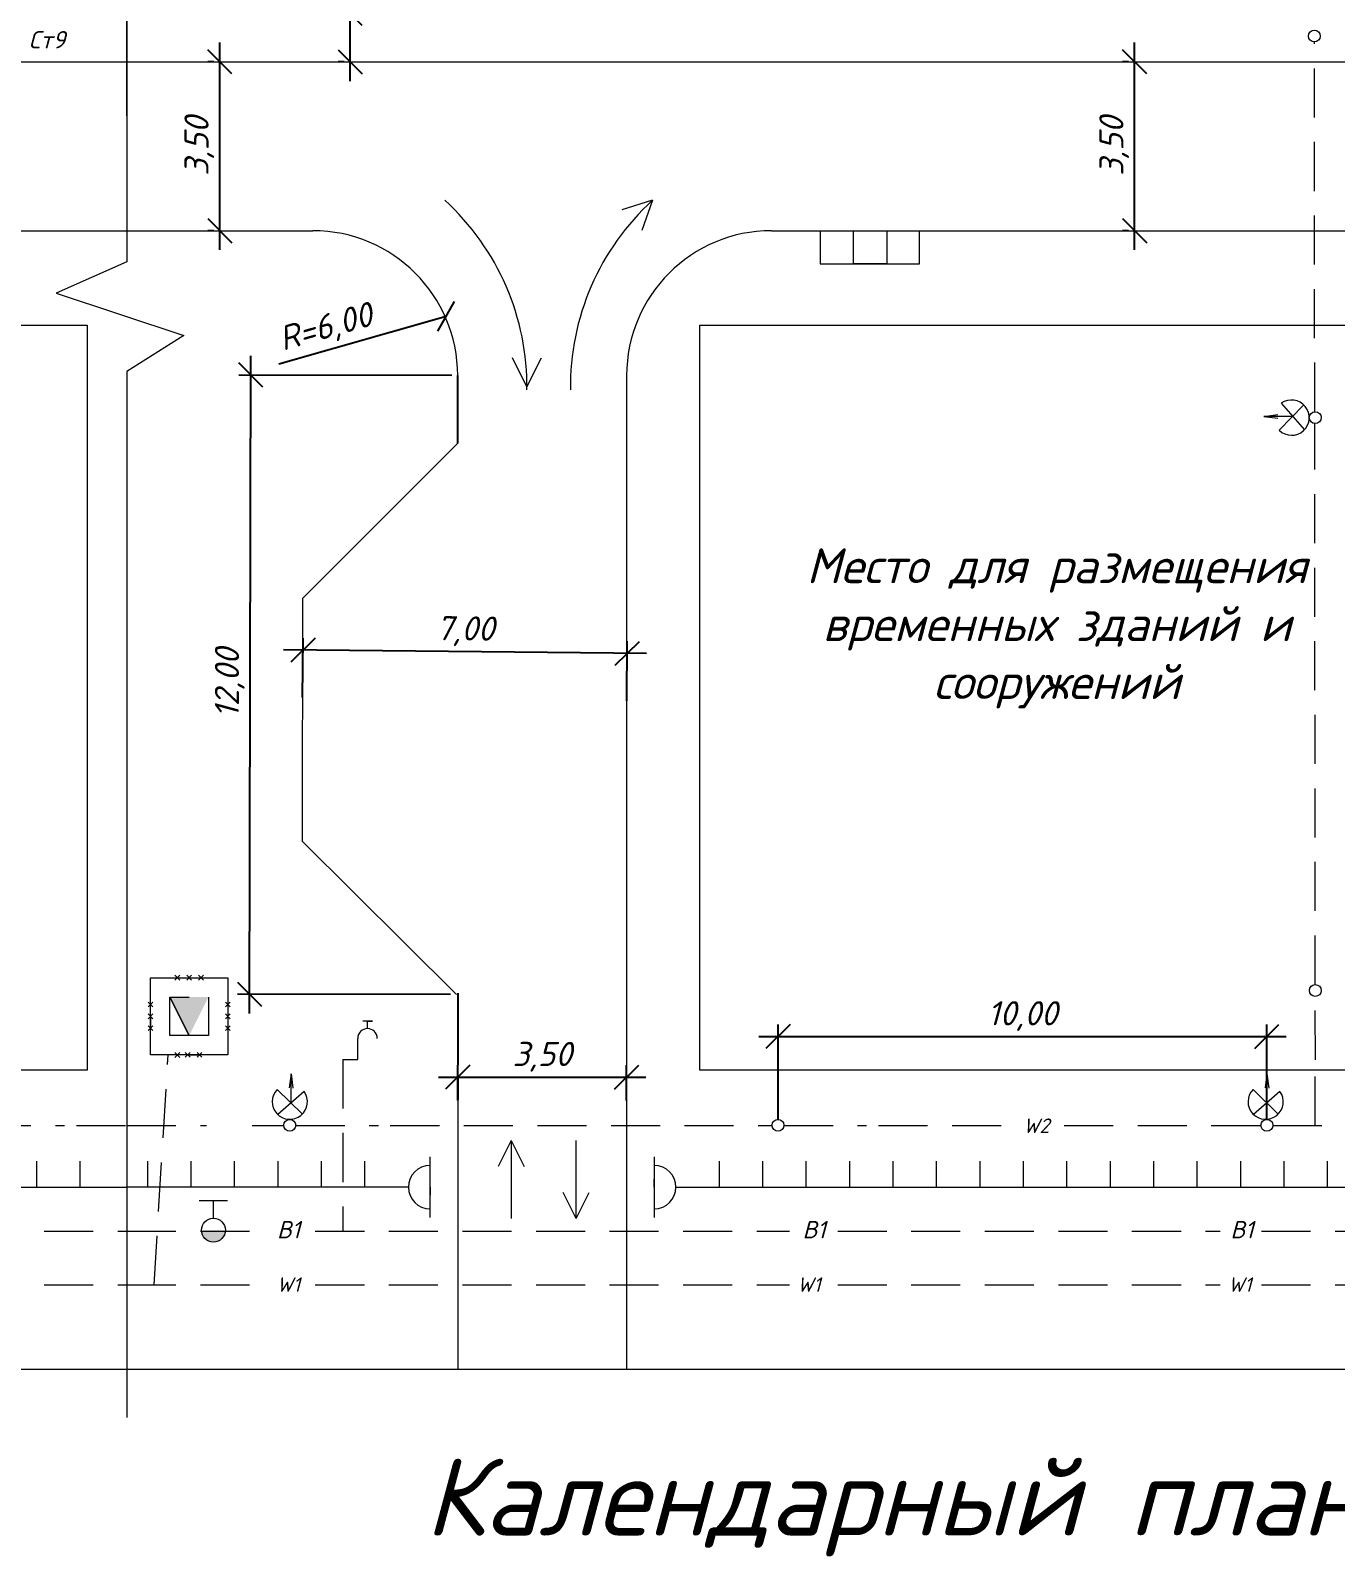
# Model space of a CAD drawing. Header units: millimetres. Extents: x 27137 to 30937, y -4667 to -569.
# Drawn here: x 29931.7 to 30066.8, y -4133.5 to -3975.4 of the extents above; entities that cross this region are included whole.
import ezdxf

# ---------------------------------------------------------------- set-up
doc = ezdxf.new("R2010")
doc.units = ezdxf.units.MM
doc.header["$LTSCALE"] = 0.4
doc.linetypes.add('ACAD_ISO02W100', pattern=[15, 12, -3])
doc.linetypes.add('штриховаяX2', pattern=[38.1, 25.4, -12.7])
doc.styles.add('Isocpeur', font='isocpeui.ttf', dxfattribs={"height": 2.5})
doc.styles.get("Standard").update_dxf_attribs({"font": 'isocpeui.ttf', "height": 2.5})
doc.dimstyles.new('06', dxfattribs={"dimtxt": 2.5, "dimasz": 2.5, "dimexe": 1.25, "dimexo": 0.625, "dimtad": 1, "dimdec": 0, "dimlfac": 200, "dimtxsty": 'Standard', "dimblk": 'OBLIQUE', "dimcen": 2.5, "dimdle": 2, "dimadec": 0, "dimazin": 0, "dimtfac": 1, "dimtdec": 0, "dimtmove": 0, "dimatfit": 3, "dimldrblk": 'OBLIQUE', "dimfxl": 1, "dimarcsym": 0})

# ---------------------------------------------------------------- blocks, each defined once
blk = doc.blocks.new('_Oblique')
at = {"color": 0, "linetype": 'ByBlock', "lineweight": -2}
blk.add_line((-0.5, -0.5), (0.5, 0.5), dxfattribs=at)
blk = doc.blocks.new('*D309')
at = {"color": 0, "lineweight": -2, "transparency": 16777216}
for p, q in [((30046.03, -3998.18), (30046.03, -3976.68)), ((30045.41, -3978.68), (30044.78, -3978.68)), ((30045.41, -3996.18), (30044.78, -3996.18))]:
    blk.add_line(p, q, dxfattribs=at)
at = {"layer": 'Defpoints', "color": 0, "transparency": 16777216}
for p in [(30046.03, -3978.68), (30046.03, -3978.68), (30046.03, -3996.18)]:
    blk.add_point(p, dxfattribs=at)
at = {"color": 0, "lineweight": -2, "transparency": 16777216, "xscale": 2.5, "yscale": 2.5, "zscale": 2.5}
for p, rotation in [((30046.03, -3978.68), 90), ((30046.03, -3996.18), 270)]:
    blk.add_blockref('_Oblique', p, dxfattribs=dict(at, rotation=rotation))
at = {"color": 0, "lineweight": 15, "transparency": 16777216, "insert": (30043.91, -3987.43), "char_height": 2.5, "attachment_point": 5, "rotation": 90, "style": 'Isocpeur'}
blk.add_mtext('3,50', dxfattribs=at)
blk = doc.blocks.new('*D287')
at = {"color": 0, "lineweight": -2, "transparency": 16777216}
blk.add_line((29957.4, -4009.96), (29974.71, -4005.05), dxfattribs=at)
at = {"layer": 'Defpoints', "color": 0, "transparency": 16777216}
for p in [(29974.71, -4005.05), (29960.28, -4009.14)]:
    blk.add_point(p, dxfattribs=at)
at = {"color": 0, "lineweight": -2, "transparency": 16777216, "xscale": 2.5, "yscale": 2.5, "zscale": 2.5, "rotation": 15.84478023572638}
blk.add_blockref('_Oblique', (29974.71, -4005.05), dxfattribs=at)
at = {"color": 0, "lineweight": 15, "transparency": 16777216, "insert": (29962.28, -4006.37), "char_height": 2.5, "attachment_point": 5, "rotation": 15.8448, "style": 'Isocpeur'}
blk.add_mtext('R=6,00', dxfattribs=at)
blk = doc.blocks.new('*D288')
at = {"color": 0, "lineweight": -2, "transparency": 16777216}
for p, q in [((30009.09, -4088.23), (30009.09, -4078.41)), ((30059.73, -4088.23), (30059.73, -4078.41)), ((30007.09, -4079.66), (30061.73, -4079.66))]:
    blk.add_line(p, q, dxfattribs=at)
at = {"layer": 'Defpoints', "color": 0, "transparency": 16777216}
for p in [(30059.73, -4079.66), (30009.09, -4088.86), (30059.73, -4088.86)]:
    blk.add_point(p, dxfattribs=at)
at = {"color": 0, "lineweight": -2, "transparency": 16777216, "xscale": 2.5, "yscale": 2.5, "zscale": 2.5, "rotation": 180}
blk.add_blockref('_Oblique', (30009.09, -4079.66), dxfattribs=at)
at = {"color": 0, "lineweight": -2, "transparency": 16777216, "xscale": 2.5, "yscale": 2.5, "zscale": 2.5}
blk.add_blockref('_Oblique', (30059.73, -4079.66), dxfattribs=at)
at = {"color": 0, "lineweight": 15, "transparency": 16777216, "insert": (30034.41, -4077.54), "char_height": 2.5, "attachment_point": 5, "style": 'Isocpeur'}
blk.add_mtext('10,00', dxfattribs=at)
blk = doc.blocks.new('*D289')
at = {"color": 0, "lineweight": -2, "transparency": 16777216}
for p, q in [((29975.91, -4086.28), (29975.91, -4082.63)), ((29993.41, -4086.28), (29993.41, -4082.63)), ((29973.91, -4083.88), (29995.41, -4083.88))]:
    blk.add_line(p, q, dxfattribs=at)
at = {"layer": 'Defpoints', "color": 0, "transparency": 16777216}
for p in [(29993.41, -4083.88), (29975.91, -4086.9), (29993.41, -4086.9)]:
    blk.add_point(p, dxfattribs=at)
at = {"color": 0, "lineweight": -2, "transparency": 16777216, "xscale": 2.5, "yscale": 2.5, "zscale": 2.5, "rotation": 180}
blk.add_blockref('_Oblique', (29975.91, -4083.88), dxfattribs=at)
at = {"color": 0, "lineweight": -2, "transparency": 16777216, "xscale": 2.5, "yscale": 2.5, "zscale": 2.5}
blk.add_blockref('_Oblique', (29993.41, -4083.88), dxfattribs=at)
at = {"color": 0, "lineweight": 15, "transparency": 16777216, "insert": (29984.66, -4081.76), "char_height": 2.5, "attachment_point": 5, "style": 'Isocpeur'}
blk.add_mtext('3,50', dxfattribs=at)
blk = doc.blocks.new('*D310')
at = {"color": 0, "lineweight": -2, "transparency": 16777216}
for p, q in [((30046.03, -3998.18), (30046.03, -3976.68)), ((30045.41, -3978.68), (30044.78, -3978.68)), ((30045.41, -3996.18), (30044.78, -3996.18))]:
    blk.add_line(p, q, dxfattribs=at)
at = {"layer": 'Defpoints', "color": 0, "transparency": 16777216}
for p in [(30046.03, -3978.68), (30046.03, -3978.68), (30046.03, -3996.18)]:
    blk.add_point(p, dxfattribs=at)
at = {"color": 0, "lineweight": -2, "transparency": 16777216, "xscale": 2.5, "yscale": 2.5, "zscale": 2.5}
for p, rotation in [((30046.03, -3978.68), 90), ((30046.03, -3996.18), 270)]:
    blk.add_blockref('_Oblique', p, dxfattribs=dict(at, rotation=rotation))
at = {"color": 0, "lineweight": 15, "transparency": 16777216, "insert": (30043.91, -3987.43), "char_height": 2.5, "attachment_point": 5, "rotation": 90, "style": 'Isocpeur'}
blk.add_mtext('3,50', dxfattribs=at)
blk = doc.blocks.new('*D290')
at = {"color": 0, "lineweight": -2, "transparency": 16777216}
blk.add_line((29957.4, -4009.96), (29974.71, -4005.05), dxfattribs=at)
at = {"layer": 'Defpoints', "color": 0, "transparency": 16777216}
for p in [(29974.71, -4005.05), (29960.28, -4009.14)]:
    blk.add_point(p, dxfattribs=at)
at = {"color": 0, "lineweight": -2, "transparency": 16777216, "xscale": 2.5, "yscale": 2.5, "zscale": 2.5, "rotation": 15.84478023576134}
blk.add_blockref('_Oblique', (29974.71, -4005.05), dxfattribs=at)
at = {"color": 0, "lineweight": 15, "transparency": 16777216, "insert": (29962.28, -4006.37), "char_height": 2.5, "attachment_point": 5, "rotation": 15.8448, "style": 'Isocpeur'}
blk.add_mtext('R=6,00', dxfattribs=at)
blk = doc.blocks.new('*D291')
at = {"color": 0, "lineweight": -2, "transparency": 16777216}
for p, q in [((30009.09, -4088.23), (30009.09, -4078.41)), ((30059.73, -4088.23), (30059.73, -4078.41)), ((30007.09, -4079.66), (30061.73, -4079.66))]:
    blk.add_line(p, q, dxfattribs=at)
at = {"layer": 'Defpoints', "color": 0, "transparency": 16777216}
for p in [(30059.73, -4079.66), (30009.09, -4088.86), (30059.73, -4088.86)]:
    blk.add_point(p, dxfattribs=at)
at = {"color": 0, "lineweight": -2, "transparency": 16777216, "xscale": 2.5, "yscale": 2.5, "zscale": 2.5, "rotation": 180}
blk.add_blockref('_Oblique', (30009.09, -4079.66), dxfattribs=at)
at = {"color": 0, "lineweight": -2, "transparency": 16777216, "xscale": 2.5, "yscale": 2.5, "zscale": 2.5}
blk.add_blockref('_Oblique', (30059.73, -4079.66), dxfattribs=at)
at = {"color": 0, "lineweight": 15, "transparency": 16777216, "insert": (30034.41, -4077.54), "char_height": 2.5, "attachment_point": 5, "style": 'Isocpeur'}
blk.add_mtext('10,00', dxfattribs=at)
blk = doc.blocks.new('*D292')
at = {"color": 0, "lineweight": -2, "transparency": 16777216}
for p, q in [((29975.91, -4086.28), (29975.91, -4082.63)), ((29993.41, -4086.28), (29993.41, -4082.63)), ((29973.91, -4083.88), (29995.41, -4083.88))]:
    blk.add_line(p, q, dxfattribs=at)
at = {"layer": 'Defpoints', "color": 0, "transparency": 16777216}
for p in [(29993.41, -4083.88), (29975.91, -4086.9), (29993.41, -4086.9)]:
    blk.add_point(p, dxfattribs=at)
at = {"color": 0, "lineweight": -2, "transparency": 16777216, "xscale": 2.5, "yscale": 2.5, "zscale": 2.5, "rotation": 180}
blk.add_blockref('_Oblique', (29975.91, -4083.88), dxfattribs=at)
at = {"color": 0, "lineweight": -2, "transparency": 16777216, "xscale": 2.5, "yscale": 2.5, "zscale": 2.5}
blk.add_blockref('_Oblique', (29993.41, -4083.88), dxfattribs=at)
at = {"color": 0, "lineweight": 15, "transparency": 16777216, "insert": (29984.66, -4081.76), "char_height": 2.5, "attachment_point": 5, "style": 'Isocpeur'}
blk.add_mtext('3,50', dxfattribs=at)
blk = doc.blocks.new('*D304')
at = {"color": 0, "lineweight": -2, "transparency": 16777216}
for p, q in [((29951.28, -3998.18), (29951.28, -3976.68)), ((29950.65, -3978.68), (29950.03, -3978.68)), ((29950.65, -3996.18), (29950.03, -3996.18))]:
    blk.add_line(p, q, dxfattribs=at)
at = {"layer": 'Defpoints', "color": 0, "transparency": 16777216}
for p in [(29951.28, -3978.68), (29951.28, -3978.68), (29951.28, -3996.18)]:
    blk.add_point(p, dxfattribs=at)
at = {"color": 0, "lineweight": -2, "transparency": 16777216, "xscale": 2.5, "yscale": 2.5, "zscale": 2.5}
for p, rotation in [((29951.28, -3978.68), 90), ((29951.28, -3996.18), 270)]:
    blk.add_blockref('_Oblique', p, dxfattribs=dict(at, rotation=rotation))
at = {"color": 0, "lineweight": 15, "transparency": 16777216, "insert": (29949.15, -3987.43), "char_height": 2.5, "attachment_point": 5, "rotation": 90, "style": 'Isocpeur'}
blk.add_mtext('3,50', dxfattribs=at)
blk = doc.blocks.new('*D317')
at = {"color": 0, "lineweight": -2, "transparency": 16777216}
for p, q in [((29954.35, -4077.27), (29954.5, -4009.14)), ((29975.29, -4011.18), (29953.24, -4011.14)), ((29975.15, -4075.32), (29953.11, -4075.27))]:
    blk.add_line(p, q, dxfattribs=at)
at = {"layer": 'Defpoints', "color": 0, "transparency": 16777216}
for p in [(29954.49, -4011.14), (29975.91, -4011.18), (29975.78, -4075.32)]:
    blk.add_point(p, dxfattribs=at)
at = {"color": 0, "lineweight": -2, "transparency": 16777216, "xscale": 2.5, "yscale": 2.5, "zscale": 2.5}
for p, rotation in [((29954.49, -4011.14), 89.87957333037963), ((29954.36, -4075.27), 269.8795733303797)]:
    blk.add_blockref('_Oblique', p, dxfattribs=dict(at, rotation=rotation))
at = {"color": 0, "lineweight": 15, "transparency": 16777216, "insert": (29952.3, -4043.06), "char_height": 2.5, "attachment_point": 5, "rotation": 89.8796, "style": 'Isocpeur'}
blk.add_mtext('12,00', dxfattribs=at)
blk = doc.blocks.new('*D318')
at = {"color": 0, "lineweight": -2, "transparency": 16777216}
for p, q in [((29959.83, -4044.55), (29959.89, -4038.38)), ((29993.42, -4044.89), (29993.48, -4038.71)), ((29995.47, -4039.98), (29957.88, -4039.6))]:
    blk.add_line(p, q, dxfattribs=at)
at = {"layer": 'Defpoints', "color": 0, "transparency": 16777216}
for p in [(29959.88, -4039.63), (29959.82, -4045.18), (29993.41, -4045.51)]:
    blk.add_point(p, dxfattribs=at)
at = {"color": 0, "lineweight": -2, "transparency": 16777216, "xscale": 2.5, "yscale": 2.5, "zscale": 2.5}
for p, rotation in [((29959.88, -4039.63), 179.4231723153908), ((29993.47, -4039.96), 359.4231723153907)]:
    blk.add_blockref('_Oblique', p, dxfattribs=dict(at, rotation=rotation))
at = {"color": 0, "lineweight": 15, "transparency": 16777216, "insert": (29976.69, -4037.67), "char_height": 2.5, "attachment_point": 5, "rotation": 359.4232, "style": 'Isocpeur'}
blk.add_mtext('7,00', dxfattribs=at)
blk = doc.blocks.new('*D345')
at = {"color": 0, "lineweight": -2, "transparency": 16777216}
for p, q in [((29964.77, -3973.68), (29964.77, -3964.7)), ((29964.14, -3973.68), (29963.52, -3973.68)), ((29964.77, -3980.68), (29964.77, -3973.68)), ((29964.14, -3978.68), (29963.52, -3978.68))]:
    blk.add_line(p, q, dxfattribs=at)
at = {"layer": 'Defpoints', "color": 0, "transparency": 16777216}
for p in [(29964.77, -3973.68), (29964.77, -3973.68), (29964.77, -3978.68)]:
    blk.add_point(p, dxfattribs=at)
at = {"color": 0, "lineweight": -2, "transparency": 16777216, "xscale": 2.5, "yscale": 2.5, "zscale": 2.5}
for p, rotation in [((29964.77, -3973.68), 90), ((29964.77, -3978.68), 270)]:
    blk.add_blockref('_Oblique', p, dxfattribs=dict(at, rotation=rotation))
at = {"color": 0, "lineweight": 15, "transparency": 16777216, "insert": (29962.64, -3967.94), "char_height": 2.5, "attachment_point": 5, "rotation": 90, "style": 'Isocpeur'}
blk.add_mtext('1,00', dxfattribs=at)

msp = doc.modelspace()

# ---------------------------------------------------------------- hatches: boundary and pattern name
at = {"lineweight": 15}
h = msp.add_hatch(color=256, dxfattribs=at)
h.dxf.hatch_style = 1
h.paths.add_polyline_path([(29948.0962, -4075.5669), (29946.0962, -4075.5669), (29948.0962, -4079.5669), (29948.0962, -4077.5669)])
h.paths.add_polyline_path([(29950.0962, -4075.5669), (29948.0962, -4075.5669), (29948.0962, -4077.5669), (29948.0962, -4079.5669)])
h = msp.add_hatch(color=256, dxfattribs=at)
h.dxf.hatch_style = 1
h.paths.add_polyline_path([(29948.0962, -4075.5669), (29946.0962, -4075.5669), (29948.0962, -4079.5669), (29948.0962, -4077.5669)])
h.paths.add_polyline_path([(29950.0962, -4075.5669), (29948.0962, -4075.5669), (29948.0962, -4077.5669), (29948.0962, -4079.5669)])
msp.add_hatch(color=256, dxfattribs=at).paths.add_polyline_path([(29951.8456, -4099.7229), (29950.6085, -4099.7229), (29949.3713, -4099.7229, 1)])
msp.add_hatch(color=256, dxfattribs=at).paths.add_polyline_path([(29951.8456, -4099.7229), (29950.6085, -4099.7229), (29949.3713, -4099.7229, 1)])

# ---------------------------------------------------------------- linework, layer by layer
at = {"lineweight": 15, "ltscale": 0.5}
for p, q in [((29941.6409, -3894.3236), (29941.6409, -3999.4106)), ((29807.928, -3978.6827), (30342.7796, -3978.6827)), ((29941.6409, -3978.6827), (29941.6409, -3996.1827)), ((29941.6409, -3978.6827), (29941.6409, -3996.1827)), ((29941.6409, -3978.6827), (29941.6409, -3996.1827)), ((29941.6409, -3978.6827), (29941.6409, -3996.1827)), ((29941.6409, -3984.292), (29941.6409, -3999.4106)), ((29874.699, -3996.1827), (29941.6409, -3996.1827)), ((29941.6409, -3996.1827), (29941.6409, -3999.4106)), ((29941.6409, -3996.1827), (29960.9119, -3996.1827)), ((29941.6409, -3996.1827), (29941.6409, -3999.4106)), ((29941.6409, -3996.1827), (29960.9119, -3996.1827)), ((30008.4119, -3996.1827), (30075.3538, -3996.1827)), ((30008.4119, -3996.1827), (30075.3538, -3996.1827)), ((30039.8392, -3996.1827), (30039.8392, -3996.1827)), ((29941.6409, -4010.7733), (29941.6409, -4073.5906)), ((29941.6409, -4010.7733), (29941.6409, -4073.5906)), ((29941.6409, -4010.7733), (29941.6409, -4073.5906)), ((29941.6409, -4010.7733), (29941.6409, -4114.1112)), ((29993.4119, -4011.1827), (29993.4119, -4114.1112)), ((29993.4119, -4011.1827), (29993.4119, -4114.1112)), ((29993.4119, -4015.1217), (29993.4119, -4015.1217)), ((29993.4119, -4015.1217), (29993.4119, -4015.1217)), ((30059.4002, -4015.4208), (30060.8702, -4015.2267)), ((30059.4002, -4015.4208), (30060.8702, -4015.2267)), ((30061.0134, -4016.8556), (30063.5634, -4014.2383)), ((30061.0134, -4016.8556), (30063.5634, -4014.2383)), ((30061.221, -4014.0641), (30063.6197, -4016.7982)), ((30061.221, -4014.0641), (30063.6197, -4016.7982)), ((30062.4113, -4015.4208), (30059.4002, -4015.4208)), ((30059.4002, -4015.4208), (30060.8666, -4015.6123)), ((30062.4113, -4015.4208), (30059.4002, -4015.4208)), ((30059.4002, -4015.4208), (30060.8666, -4015.6123)), ((29975.9119, -4018.2029), (29959.8341, -4034.2973)), ((29959.8341, -4034.2973), (29959.8058, -4059.4279)), ((29975.7771, -4075.3182), (29959.8058, -4059.4279)), ((29941.6409, -4073.5906), (29941.6409, -4102.5981)), ((29941.6409, -4073.5906), (29941.6409, -4097.5981)), ((29967.0715, -4078.0648), (29966.0715, -4078.0648)), ((29967.0715, -4078.0648), (29966.0715, -4078.0648)), ((29966.5715, -4078.8409), (29966.5715, -4078.0648)), ((29966.5715, -4078.0648), (29967.0715, -4078.0648)), ((29966.5715, -4078.8409), (29966.5715, -4078.0648)), ((29966.5715, -4078.0648), (29967.0715, -4078.0648)), ((29965.5584, -4082.0347), (29965.5584, -4079.854)), ((29965.5584, -4082.0347), (29965.5584, -4079.854)), ((29964.0059, -4082.0347), (29965.5584, -4082.0347)), ((29964.0059, -4082.0347), (29965.5584, -4082.0347)), ((30059.7255, -4085.8703), (30059.7255, -4081.6715)), ((30059.7255, -4081.6715), (30059.7255, -4083.7709)), ((30059.7255, -4085.8703), (30059.7255, -4081.6715)), ((30059.7255, -4081.6715), (30059.7255, -4083.7709)), ((29958.6465, -4083.5255), (29958.4551, -4084.9918)), ((29958.6465, -4083.5255), (29958.4551, -4084.9918)), ((29958.6465, -4086.5365), (29958.6465, -4083.5255)), ((29958.6465, -4083.5255), (29958.8406, -4084.9954)), ((29958.6465, -4086.5365), (29958.6465, -4083.5255)), ((29958.6465, -4083.5255), (29958.8406, -4084.9954)), ((29975.9119, -4083.8836), (29975.9119, -4114.1112)), ((29975.9119, -4083.8836), (29975.9119, -4114.1112)), ((30059.7255, -4083.5255), (30059.534, -4084.9918)), ((30059.7255, -4083.5255), (30059.534, -4084.9918)), ((30059.7255, -4086.5365), (30059.7255, -4083.5255)), ((30059.7255, -4083.5255), (30059.9196, -4084.9954)), ((30059.7255, -4086.5365), (30059.7255, -4083.5255)), ((30059.7255, -4083.5255), (30059.9196, -4084.9954)), ((29957.2117, -4085.1386), (29959.829, -4087.6886)), ((29957.2117, -4085.1386), (29959.829, -4087.6886)), ((29960.0032, -4085.3462), (29957.2691, -4087.7449)), ((29960.0032, -4085.3462), (29957.2691, -4087.7449)), ((30058.2907, -4085.1386), (30060.908, -4087.6886)), ((30058.2907, -4085.1386), (30060.908, -4087.6886)), ((30061.0822, -4085.3462), (30058.3481, -4087.7449)), ((30061.0822, -4085.3462), (30058.3481, -4087.7449)), ((29941.6409, -4097.5981), (29941.6409, -4114.1112)), ((29807.928, -4114.1112), (30056.1405, -4114.1112)), ((29941.6409, -4114.1112), (30189.8534, -4114.1112)), ((29941.6409, -4114.1112), (29941.6409, -4119.1112)), ((29941.6409, -4114.1112), (29941.6409, -4119.1112))]:
    msp.add_line(p, q, dxfattribs=at)
at = {"lineweight": 15}
for p, q in [((29941.6409, -3984.292), (29941.6409, -3898.8379)), ((29941.6409, -3984.292), (29941.6409, -3898.8379)), ((29941.6409, -3984.292), (29941.6409, -3898.8379)), ((29941.6409, -3984.292), (29941.6409, -3898.8379)), ((29941.6409, -3973.5604), (29941.6409, -3984.292)), ((29996.1009, -3993.0208), (29992.8959, -3994.0095)), ((29996.1009, -3993.0208), (29994.9688, -3996.1781)), ((29996.1009, -3993.0208), (29994.9688, -3996.1781)), ((30013.4721, -3996.1827), (30013.4721, -3999.6233)), ((30013.4721, -3996.1827), (30013.4721, -3999.6233)), ((30016.9127, -3999.6233), (30016.9127, -3996.1827)), ((30016.9127, -3999.6233), (30016.9127, -3996.1827)), ((30020.3534, -3996.1827), (30020.3534, -3999.6233)), ((30020.3534, -3996.1827), (30020.3534, -3999.6233)), ((30023.7397, -3999.6233), (30023.7397, -3996.1827)), ((30023.7397, -3999.6233), (30023.7397, -3996.1827)), ((29941.6409, -3999.4106), (29934.316, -4002.6661)), ((30013.4721, -3999.6233), (30023.7397, -3999.6233)), ((30013.4721, -3999.6233), (30023.7397, -3999.6233)), ((30020.3534, -3999.6233), (30016.9127, -3999.6233)), ((30020.3534, -3999.6233), (30016.9127, -3999.6233)), ((29934.316, -4002.6661), (29947.5479, -4007.0482)), ((29947.5479, -4007.0482), (29941.6409, -4010.7733)), ((29983.089, -4012.3411), (29981.589, -4009.3411)), ((29983.089, -4012.3411), (29981.589, -4009.3411)), ((29983.089, -4012.3411), (29984.589, -4009.3411)), ((29983.089, -4012.3411), (29984.589, -4009.3411)), ((29944.0962, -4073.5669), (29952.0962, -4073.5669)), ((29944.0962, -4081.5669), (29944.0962, -4073.5669)), ((29944.0962, -4073.5669), (29952.0962, -4073.5669)), ((29944.0962, -4081.5669), (29944.0962, -4073.5669)), ((29946.6184, -4073.3169), (29947.1184, -4073.8169)), ((29947.1184, -4073.3169), (29946.6184, -4073.8169)), ((29946.6184, -4073.3169), (29947.1184, -4073.8169)), ((29947.1184, -4073.3169), (29946.6184, -4073.8169)), ((29947.8462, -4073.3169), (29948.3462, -4073.8169)), ((29948.3462, -4073.3169), (29947.8462, -4073.8169)), ((29947.8462, -4073.3169), (29948.3462, -4073.8169)), ((29948.3462, -4073.3169), (29947.8462, -4073.8169)), ((29949.0762, -4073.3169), (29949.5762, -4073.8169)), ((29949.5762, -4073.3169), (29949.0762, -4073.8169)), ((29949.0762, -4073.3169), (29949.5762, -4073.8169)), ((29949.5762, -4073.3169), (29949.0762, -4073.8169)), ((29952.0962, -4073.5669), (29952.0962, -4081.5669)), ((29952.0962, -4073.5669), (29952.0962, -4081.5669)), ((29943.8462, -4076.0869), (29944.3462, -4076.5869)), ((29944.3462, -4076.0869), (29943.8462, -4076.5869)), ((29943.8462, -4076.0869), (29944.3462, -4076.5869)), ((29944.3462, -4076.0869), (29943.8462, -4076.5869)), ((29944.0962, -4077.5669), (29944.0962, -4076.3369)), ((29944.0962, -4077.5669), (29944.0962, -4076.3369)), ((29946.0962, -4079.5669), (29946.0962, -4075.5669)), ((29946.0962, -4075.5669), (29948.0962, -4075.5669)), ((29948.0962, -4079.5669), (29946.0962, -4075.5669)), ((29946.0962, -4075.5669), (29948.0962, -4079.5669)), ((29946.0962, -4079.5669), (29946.0962, -4075.5669)), ((29946.0962, -4075.5669), (29948.0962, -4075.5669)), ((29948.0962, -4079.5669), (29946.0962, -4075.5669)), ((29946.0962, -4075.5669), (29948.0962, -4079.5669)), ((29950.0962, -4075.5669), (29950.0962, -4079.5669)), ((29950.0962, -4075.5669), (29950.0962, -4079.5669)), ((29951.8462, -4076.0869), (29952.3462, -4076.5869)), ((29952.3462, -4076.0869), (29951.8462, -4076.5869)), ((29951.8462, -4076.0869), (29952.3462, -4076.5869)), ((29952.3462, -4076.0869), (29951.8462, -4076.5869)), ((29951.8462, -4076.5869), (29951.8462, -4076.5869)), ((29951.8462, -4076.5869), (29951.8462, -4076.5869)), ((29943.8462, -4077.3169), (29944.3462, -4077.8169)), ((29944.3462, -4077.3169), (29943.8462, -4077.8169)), ((29943.8462, -4077.3169), (29944.3462, -4077.8169)), ((29944.3462, -4077.3169), (29943.8462, -4077.8169)), ((29944.0962, -4077.5669), (29944.0962, -4078.7969)), ((29944.0962, -4077.5669), (29944.0962, -4078.7969)), ((29951.8462, -4077.3169), (29952.3462, -4077.8169)), ((29952.3462, -4077.3169), (29951.8462, -4077.8169)), ((29951.8462, -4077.3169), (29952.3462, -4077.8169)), ((29952.3462, -4077.3169), (29951.8462, -4077.8169)), ((29951.8462, -4077.8169), (29951.8462, -4077.8169)), ((29951.8462, -4077.8169), (29951.8462, -4077.8169)), ((29943.8462, -4078.5469), (29944.3462, -4079.0469)), ((29944.3462, -4078.5469), (29943.8462, -4079.0469)), ((29943.8462, -4078.5469), (29944.3462, -4079.0469)), ((29944.3462, -4078.5469), (29943.8462, -4079.0469)), ((29944.0962, -4078.7969), (29944.0962, -4078.7969)), ((29944.0962, -4078.7969), (29944.0962, -4078.7969)), ((29948.0962, -4079.5669), (29946.0962, -4079.5669)), ((29948.0962, -4079.5669), (29946.0962, -4079.5669)), ((29950.0962, -4079.5669), (29948.0962, -4079.5669)), ((29950.0962, -4079.5669), (29948.0962, -4079.5669)), ((29951.8462, -4078.5469), (29952.3462, -4079.0469)), ((29952.3462, -4078.5469), (29951.8462, -4079.0469)), ((29951.8462, -4078.5469), (29952.3462, -4079.0469)), ((29952.3462, -4078.5469), (29951.8462, -4079.0469)), ((29951.8462, -4079.0469), (29951.8462, -4079.0469)), ((29951.8462, -4079.0469), (29951.8462, -4079.0469)), ((29952.0962, -4081.5669), (29944.0962, -4081.5669)), ((29952.0962, -4081.5669), (29944.0962, -4081.5669)), ((29946.6184, -4081.3169), (29947.1184, -4081.8169)), ((29947.1184, -4081.3169), (29946.6184, -4081.8169)), ((29946.6184, -4081.3169), (29947.1184, -4081.8169)), ((29947.1184, -4081.3169), (29946.6184, -4081.8169)), ((29947.6954, -4081.3015), (29948.1954, -4081.8015)), ((29948.1954, -4081.3015), (29947.6954, -4081.8015)), ((29947.6954, -4081.3015), (29948.1954, -4081.8015)), ((29948.1954, -4081.3015), (29947.6954, -4081.8015)), ((29947.9454, -4081.5515), (29949.1754, -4081.5515)), ((29947.9454, -4081.5515), (29949.1754, -4081.5515)), ((29948.9254, -4081.3015), (29949.4254, -4081.8015)), ((29949.4254, -4081.3015), (29948.9254, -4081.8015)), ((29948.9254, -4081.3015), (29949.4254, -4081.8015)), ((29949.4254, -4081.3015), (29948.9254, -4081.8015)), ((29981.4406, -4090.4237), (29980.0906, -4093.1237)), ((29981.4406, -4090.4237), (29980.0906, -4093.1237)), ((29981.4406, -4090.4237), (29981.4406, -4098.5163)), ((29981.4406, -4090.4237), (29981.4406, -4094.9237)), ((29981.4406, -4090.4237), (29981.4406, -4093.1237)), ((29981.4406, -4090.4237), (29982.7906, -4093.1237)), ((29981.4406, -4090.4237), (29981.4406, -4098.5163)), ((29981.4406, -4090.4237), (29981.4406, -4094.9237)), ((29981.4406, -4090.4237), (29981.4406, -4093.1237)), ((29981.4406, -4090.4237), (29982.7906, -4093.1237)), ((29988.1922, -4098.5163), (29988.1922, -4090.4237)), ((29988.1922, -4098.5163), (29988.1922, -4090.4237)), ((29932.3083, -4095.259), (29932.3083, -4092.559)), ((29932.3083, -4095.259), (29932.3083, -4092.559)), ((29936.8083, -4095.259), (29936.8083, -4092.559)), ((29936.8083, -4095.259), (29936.8083, -4092.559)), ((29943.8026, -4095.259), (29943.8026, -4092.559)), ((29943.8026, -4095.259), (29943.8026, -4092.559)), ((29943.8026, -4095.259), (29943.8026, -4092.559)), ((29943.8026, -4095.259), (29943.8026, -4092.559)), ((29948.3026, -4095.259), (29948.3026, -4092.559)), ((29948.3026, -4095.259), (29948.3026, -4092.559)), ((29948.3026, -4095.259), (29948.3026, -4092.559)), ((29948.3026, -4095.259), (29948.3026, -4092.559)), ((29952.8026, -4095.259), (29952.8026, -4092.559)), ((29952.8026, -4095.259), (29952.8026, -4092.559)), ((29952.8026, -4095.259), (29952.8026, -4092.559)), ((29952.8026, -4095.259), (29952.8026, -4092.559)), ((29952.8026, -4095.259), (29952.8026, -4092.559)), ((29952.8026, -4095.259), (29952.8026, -4092.559)), ((29952.8026, -4095.259), (29952.8026, -4092.559)), ((29952.8026, -4095.259), (29952.8026, -4092.559)), ((29952.8026, -4095.259), (29952.8026, -4092.559)), ((29952.8026, -4095.259), (29952.8026, -4092.559)), ((29952.8026, -4095.259), (29952.8026, -4092.559)), ((29952.8026, -4095.259), (29952.8026, -4092.559)), ((29957.3026, -4095.259), (29957.3026, -4092.559)), ((29957.3026, -4095.259), (29957.3026, -4092.559)), ((29957.3026, -4095.259), (29957.3026, -4092.559)), ((29957.3026, -4095.259), (29957.3026, -4092.559)), ((29961.8026, -4095.259), (29961.8026, -4092.559)), ((29961.8026, -4095.259), (29961.8026, -4092.559)), ((29961.8026, -4095.259), (29961.8026, -4092.559)), ((29961.8026, -4095.259), (29961.8026, -4092.559)), ((29961.8026, -4095.259), (29961.8026, -4092.559)), ((29961.8026, -4095.259), (29961.8026, -4092.559)), ((29961.8026, -4095.259), (29961.8026, -4092.559)), ((29961.8026, -4095.259), (29961.8026, -4092.559)), ((29961.8026, -4095.259), (29961.8026, -4092.559)), ((29961.8026, -4095.259), (29961.8026, -4092.559)), ((29961.8026, -4095.259), (29961.8026, -4092.559)), ((29961.8026, -4095.259), (29961.8026, -4092.559)), ((29966.3026, -4095.259), (29966.3026, -4092.559)), ((29966.3026, -4095.259), (29966.3026, -4092.559)), ((29966.3026, -4095.259), (29966.3026, -4092.559)), ((29966.3026, -4095.259), (29966.3026, -4092.559)), ((29973.0526, -4098.409), (29973.0526, -4092.109)), ((29973.0526, -4098.409), (29973.0526, -4092.109)), ((29996.2712, -4092.109), (29996.2712, -4098.409)), ((29996.2712, -4092.109), (29996.2712, -4098.409)), ((30003.0212, -4095.259), (30003.0212, -4092.559)), ((30003.0212, -4095.259), (30003.0212, -4092.559)), ((30003.0212, -4095.259), (30003.0212, -4092.559)), ((30003.0212, -4095.259), (30003.0212, -4092.559)), ((30007.5212, -4095.259), (30007.5212, -4092.559)), ((30007.5212, -4095.259), (30007.5212, -4092.559)), ((30007.5212, -4095.259), (30007.5212, -4092.559)), ((30007.5212, -4095.259), (30007.5212, -4092.559)), ((30012.0212, -4095.259), (30012.0212, -4092.559)), ((30012.0212, -4095.259), (30012.0212, -4092.559)), ((30012.0212, -4095.259), (30012.0212, -4092.559)), ((30012.0212, -4095.259), (30012.0212, -4092.559)), ((30016.5212, -4095.259), (30016.5212, -4092.559)), ((30016.5212, -4095.259), (30016.5212, -4092.559)), ((30016.5212, -4095.259), (30016.5212, -4092.559)), ((30016.5212, -4095.259), (30016.5212, -4092.559)), ((30016.5212, -4095.259), (30016.5212, -4092.559)), ((30016.5212, -4095.259), (30016.5212, -4092.559)), ((30016.5212, -4095.259), (30016.5212, -4092.559)), ((30016.5212, -4095.259), (30016.5212, -4092.559)), ((30021.0212, -4095.259), (30021.0212, -4092.559)), ((30021.0212, -4095.259), (30021.0212, -4092.559)), ((30021.0212, -4095.259), (30021.0212, -4092.559)), ((30021.0212, -4095.259), (30021.0212, -4092.559)), ((30025.5212, -4095.259), (30025.5212, -4092.559)), ((30025.5212, -4095.259), (30025.5212, -4092.559)), ((30025.5212, -4095.259), (30025.5212, -4092.559)), ((30025.5212, -4095.259), (30025.5212, -4092.559)), ((30030.0212, -4095.259), (30030.0212, -4092.559)), ((30030.0212, -4095.259), (30030.0212, -4092.559)), ((30030.0212, -4095.259), (30030.0212, -4092.559)), ((30030.0212, -4095.259), (30030.0212, -4092.559)), ((30030.0212, -4095.259), (30030.0212, -4092.559)), ((30030.0212, -4095.259), (30030.0212, -4092.559)), ((30030.0212, -4095.259), (30030.0212, -4092.559)), ((30030.0212, -4095.259), (30030.0212, -4092.559)), ((30034.5212, -4095.259), (30034.5212, -4092.559)), ((30034.5212, -4095.259), (30034.5212, -4092.559)), ((30034.5212, -4095.259), (30034.5212, -4092.559)), ((30034.5212, -4095.259), (30034.5212, -4092.559)), ((30039.0212, -4095.259), (30039.0212, -4092.559)), ((30039.0212, -4095.259), (30039.0212, -4092.559)), ((30039.0212, -4095.259), (30039.0212, -4092.559)), ((30039.0212, -4095.259), (30039.0212, -4092.559)), ((30043.5212, -4095.259), (30043.5212, -4092.559)), ((30043.5212, -4095.259), (30043.5212, -4092.559)), ((30043.5212, -4095.259), (30043.5212, -4092.559)), ((30043.5212, -4095.259), (30043.5212, -4092.559)), ((30043.5212, -4095.259), (30043.5212, -4092.559)), ((30043.5212, -4095.259), (30043.5212, -4092.559)), ((30043.5212, -4095.259), (30043.5212, -4092.559)), ((30043.5212, -4095.259), (30043.5212, -4092.559)), ((30048.0212, -4095.259), (30048.0212, -4092.559)), ((30048.0212, -4095.259), (30048.0212, -4092.559)), ((30048.0212, -4095.259), (30048.0212, -4092.559)), ((30048.0212, -4095.259), (30048.0212, -4092.559)), ((30052.5212, -4095.259), (30052.5212, -4092.559)), ((30052.5212, -4095.259), (30052.5212, -4092.559)), ((30052.5212, -4095.259), (30052.5212, -4092.559)), ((30052.5212, -4095.259), (30052.5212, -4092.559)), ((30057.0212, -4095.259), (30057.0212, -4092.559)), ((30057.0212, -4095.259), (30057.0212, -4092.559)), ((30057.0212, -4095.259), (30057.0212, -4092.559)), ((30057.0212, -4095.259), (30057.0212, -4092.559)), ((30057.0212, -4095.259), (30057.0212, -4092.559)), ((30057.0212, -4095.259), (30057.0212, -4092.559)), ((30057.0212, -4095.259), (30057.0212, -4092.559)), ((30057.0212, -4095.259), (30057.0212, -4092.559)), ((30061.5212, -4095.259), (30061.5212, -4092.559)), ((30061.5212, -4095.259), (30061.5212, -4092.559)), ((30061.5212, -4095.259), (30061.5212, -4092.559)), ((30061.5212, -4095.259), (30061.5212, -4092.559)), ((30066.0212, -4095.259), (30066.0212, -4092.559)), ((30066.0212, -4095.259), (30066.0212, -4092.559)), ((30066.0212, -4095.259), (30066.0212, -4092.559)), ((30066.0212, -4095.259), (30066.0212, -4092.559)), ((29864.8083, -4095.259), (29941.6409, -4095.259)), ((29970.8026, -4095.259), (29941.6409, -4095.259)), ((29970.8026, -4095.259), (29941.6409, -4095.259)), ((29973.0526, -4095.259), (29973.0526, -4096.0831)), ((29973.0526, -4095.259), (29973.0526, -4096.0831)), ((29988.1922, -4098.5163), (29986.8422, -4095.8163)), ((29988.1922, -4098.5163), (29986.8422, -4095.8163)), ((29988.1922, -4098.5163), (29989.5422, -4095.8163)), ((29988.1922, -4098.5163), (29989.5422, -4095.8163)), ((29996.2712, -4095.259), (29996.2712, -4094.4349)), ((29996.2712, -4095.259), (29996.2712, -4094.4349)), ((29998.5212, -4095.259), (30075.3538, -4095.259)), ((29998.5212, -4095.259), (30075.3538, -4095.259)), ((29949.1451, -4096.654), (29950.6029, -4096.654)), ((29949.1451, -4096.654), (29950.6029, -4096.654)), ((29950.6029, -4098.4851), (29950.6029, -4096.654)), ((29950.6029, -4096.654), (29952.0606, -4096.654)), ((29950.6029, -4098.4851), (29950.6029, -4096.654)), ((29950.6029, -4096.654), (29952.0606, -4096.654))]:
    msp.add_line(p, q, dxfattribs=at)
at = {"linetype": 'штриховаяX2', "lineweight": 15, "ltscale": 0.5}
for p, q in [((30064.6812, -4014.9324), (30064.6432, -3976.6333)), ((30064.6812, -4014.9324), (30064.6432, -3976.6333)), ((30064.7402, -4074.2766), (30064.6824, -4016.1616)), ((30064.7402, -4074.2766), (30064.6824, -4016.1616)), ((30064.7479, -4082.0602), (30064.7414, -4075.51)), ((30064.7479, -4082.0602), (30064.7414, -4075.51)), ((29944.4576, -4105.3828), (29945.9153, -4081.5669)), ((29944.4576, -4105.3828), (29945.9153, -4081.5669)), ((29964.0059, -4082.0347), (29964.0059, -4099.815)), ((29964.0059, -4082.0347), (29964.0059, -4099.815)), ((30064.7383, -4088.8698), (30064.7327, -4083.2933)), ((30064.7383, -4088.8698), (30064.7327, -4083.2933)), ((29926.6291, -4088.8698), (29935.1925, -4088.8698)), ((29936.4257, -4088.8698), (29941.6409, -4088.8698)), ((29941.6409, -4088.8698), (29949.8999, -4088.8698)), ((29941.6409, -4088.8698), (29949.8999, -4088.8698)), ((29954.6193, -4088.8698), (29955.1634, -4088.8698)), ((29954.6193, -4088.8698), (29955.1634, -4088.8698)), ((29955.1634, -4088.8698), (29957.9025, -4088.8698)), ((29955.1634, -4088.8698), (29957.9025, -4088.8698)), ((29959.1356, -4088.8698), (29967.6989, -4088.8698)), ((29959.1356, -4088.8698), (29967.6989, -4088.8698)), ((29968.9321, -4088.8698), (30008.4731, -4088.8698)), ((29968.9321, -4088.8698), (30008.4731, -4088.8698)), ((30009.7062, -4088.8698), (30018.2696, -4088.8698)), ((30009.7062, -4088.8698), (30018.2696, -4088.8698)), ((30019.5028, -4088.8698), (30034.0072, -4088.8698)), ((30019.5028, -4088.8698), (30034.0072, -4088.8698)), ((30038.7265, -4088.8698), (30059.1089, -4088.8698)), ((30038.7265, -4088.8698), (30059.1089, -4088.8698)), ((30060.342, -4088.8698), (30068.9054, -4088.8698)), ((30060.342, -4088.8698), (30068.9054, -4088.8698)), ((29925.4591, -4099.815), (29941.6409, -4099.815)), ((29941.6409, -4099.815), (29955.1634, -4099.815)), ((29941.6409, -4099.815), (29955.1634, -4099.815)), ((29961.1655, -4099.815), (30010.2661, -4099.815)), ((29961.1655, -4099.815), (30010.2661, -4099.815)), ((30015.2713, -4099.815), (30054.8966, -4099.815)), ((30015.2713, -4099.815), (30054.8966, -4099.815)), ((30059.172, -4099.815), (30075.3538, -4099.815)), ((30059.172, -4099.815), (30075.3538, -4099.815)), ((29925.4591, -4105.3828), (29941.6409, -4105.3828)), ((29941.6409, -4105.3828), (29955.1634, -4105.3828)), ((29941.6409, -4105.3828), (29955.1634, -4105.3828)), ((29961.1655, -4105.3828), (30010.2661, -4105.3828)), ((29961.1655, -4105.3828), (30010.2661, -4105.3828)), ((30015.2713, -4105.3828), (30054.8966, -4105.3828)), ((30015.2713, -4105.3828), (30054.8966, -4105.3828)), ((30059.172, -4105.3828), (30075.3538, -4105.3828)), ((30059.172, -4105.3828), (30075.3538, -4105.3828))]:
    msp.add_line(p, q, dxfattribs=at)
at = {"ltscale": 0.5}
for p, q in [((29975.9119, -4018.2029), (29975.9119, -4011.1827)), ((29975.9119, -4075.1834), (29975.9119, -4082.6336)), ((29975.9119, -4083.8836), (29975.9119, -4086.1827)), ((29975.9119, -4083.8836), (29975.9119, -4086.1827))]:
    msp.add_line(p, q, dxfattribs=at)
at = {"lineweight": 15, "ltscale": 0.5}
for points in [[(29867.2704, -4005.9772), (29937.5303, -4005.9772), (29937.5303, -4083.1327), (29867.2704, -4083.1327)], [(30000.9833, -4005.9772), (30071.2432, -4005.9772), (30071.2432, -4083.1327), (30000.9833, -4083.1327)], [(30000.9833, -4005.9772), (30071.2432, -4005.9772), (30071.2432, -4083.1327), (30000.9833, -4083.1327)]]:
    msp.add_lwpolyline(points, close=True, dxfattribs=at)
for centre in [(30064.6426, -3976.0166), (30064.7321, -4015.5469), (30064.7321, -4015.5469), (30064.7402, -4074.8933), (30064.7402, -4074.8933), (29958.519, -4088.8573), (29958.519, -4088.8573), (30009.0897, -4088.8573), (30009.0897, -4088.8573), (30059.7255, -4088.8573), (30059.7255, -4088.8573)]:
    msp.add_circle(centre, 0.6167, dxfattribs=at)
at = {"lineweight": 15}
msp.add_circle((29950.6085, -4099.7229), 1.2372, dxfattribs=at)
msp.add_circle((29950.6085, -4099.7229), 1.2372, dxfattribs=at)
for centre, radius, start, end in [((29956.9159, -4012.3411), 26.1731, 359.24811, 47.576213), ((29956.9159, -4012.3411), 26.1731, 359.24811, 47.576213), ((30013.7575, -4012.3411), 26.1731, 132.423787, 180.75189), ((30013.7575, -4012.3411), 26.1731, 132.423787, 180.75189), ((29973.0526, -4095.259), 2.25, 90, 270), ((29973.0526, -4095.259), 2.25, 90, 270), ((29996.2712, -4095.259), 2.25, 270, 90), ((29996.2712, -4095.259), 2.25, 270, 90)]:
    msp.add_arc(centre, radius, start, end, dxfattribs=at)
at = {"lineweight": 15, "ltscale": 0.5}
for centre, radius, start, end in [((29960.9119, -4011.1827), 15, 0, 90), ((29960.9119, -4011.1827), 15, 0, 90), ((30008.4119, -4011.1827), 15, 90, 180), ((30008.4119, -4011.1827), 15, 90, 180), ((30062.2884, -4015.5469), 1.8271, 225.74633, 125.748105), ((30062.2884, -4015.5469), 1.8271, 225.74633, 125.748105), ((29966.5715, -4079.854), 1.0131, 0, 180), ((29966.5715, -4079.854), 1.0131, 0, 180), ((29958.5204, -4086.4136), 1.8271, 135.74633, 35.748105), ((29958.5204, -4086.4136), 1.8271, 135.74633, 35.748105), ((30059.5993, -4086.4136), 1.8271, 135.74633, 35.748105), ((30059.5993, -4086.4136), 1.8271, 135.74633, 35.748105)]:
    msp.add_arc(centre, radius, start, end, dxfattribs=at)

# ---------------------------------------------------------------- texts
msp.add_text('Календарный план производства работ', height=8).set_placement((29972.4805, -4131.3531))
at = {"linetype": 'ACAD_ISO02W100', "lineweight": 15, "char_height": 1.8, "attachment_point": 1, "style": 'Isocpeur'}
for s, insert in [('Ст9', (29931.4819, -3975.4957)), ('В1', (29957.1933, -4098.7696)), ('В1', (29957.1933, -4098.7696)), ('В1', (30011.6259, -4098.7696)), ('В1', (30011.6259, -4098.7696)), ('В1', (30055.9437, -4098.7696)), ('В1', (30055.9437, -4098.7696))]:
    msp.add_mtext_dynamic_manual_height_columns(s, width=8.608704, gutter_width=12.5, heights=[0], dxfattribs=dict(at, insert=insert))
at = {"lineweight": 15, "insert": (30037.9748, -4037.3874), "char_height": 3.6, "attachment_point": 5, "style": 'Isocpeur'}
msp.add_mtext_dynamic_manual_height_columns('Место для размещения временных зданий и сооружений', width=62.337472, gutter_width=12.5, heights=[0], dxfattribs=at)
msp.add_mtext_dynamic_manual_height_columns('Место для размещения временных зданий и сооружений', width=62.337472, gutter_width=12.5, heights=[0], dxfattribs=at)
at = {"linetype": 'штриховаяX2', "lineweight": 15, "char_height": 1.5, "attachment_point": 1, "style": 'Isocpeur'}
for s, insert in [('W2', (30034.5072, -4088.1474)), ('W2', (30034.5072, -4088.1474)), ('W1', (29957.1765, -4104.6117)), ('W1', (29957.1765, -4104.6117)), ('W1', (30011.0877, -4104.6117)), ('W1', (30011.0877, -4104.6117)), ('W1', (30055.7184, -4104.6117)), ('W1', (30055.7184, -4104.6117))]:
    msp.add_mtext_dynamic_manual_height_columns(s, width=3.719358, gutter_width=12.5, heights=[0], dxfattribs=dict(at, insert=insert))

# ---------------------------------------------------------------- dimensions: what is measured, and where the dimension line sits
at = {"lineweight": 15}
for p1, p2, distance, text, picture, middle in [((29964.7677, -3978.6827), (29964.7677, -3973.6827), 0, '1,00', '*D345', (29962.6427, -3967.9403)), ((29951.2764, -3996.1827), (29951.2764, -3978.6827), 0, '3,50', '*D304', (29949.1514, -3987.4327)), ((30046.0309, -3996.1827), (30046.0309, -3978.6827), 0, '3,50', '*D309', (30043.9059, -3987.4327)), ((30046.0309, -3996.1827), (30046.0309, -3978.6827), 0, '3,50', '*D310', (30043.9059, -3987.4327)), ((29993.4119, -4045.5149), (29959.8218, -4045.1767), -5.552, '7,00', '*D318', (29976.6941, -4037.6693)), ((29975.9119, -4086.9048), (29993.4119, -4086.9048), 3.0212, '3,50', '*D289', (29984.6619, -4081.7586)), ((29975.9119, -4086.9048), (29993.4119, -4086.9048), 3.0212, '3,50', '*D292', (29984.6619, -4081.7586))]:
    dim = msp.add_aligned_dim(p1=p1, p2=p2, distance=distance, text=text, dimstyle='06', override={"dimtxsty": 'Isocpeur'}, dxfattribs=at)
    dim.commit()
    dim.dimension.update_dxf_attribs({"geometry": picture, "text_midpoint": middle})
for picture in ['*D287', '*D290']:
    dim = msp.add_radius_dim(center=(29960.2836, -4009.1447), mpoint=(29974.7137, -4005.0492), text='R=6,00', dimstyle='06', override={"dimtxsty": 'Isocpeur'}, dxfattribs=at)
    dim.commit()
    dim.dimension.update_dxf_attribs({"geometry": picture, "text_midpoint": (29962.863, -4008.4127), "dimtype": 164})
for base, p1, p2, angle, text, picture, middle in [((29954.4922, -4011.1377), (29975.7771, -4075.3182), (29975.9119, -4011.1827), 89.879573, '12,00', '*D317', (29954.4251, -4043.0652)), ((30059.7255, -4079.6604), (30009.0897, -4088.8573), (30059.7255, -4088.8573), 0, '10,00', '*D288', (30034.4076, -4079.6604)), ((30059.7255, -4079.6604), (30009.0897, -4088.8573), (30059.7255, -4088.8573), 0, '10,00', '*D291', (30034.4076, -4079.6604))]:
    dim = msp.add_linear_dim(base=base, p1=p1, p2=p2, angle=angle, text=text, dimstyle='06', override={"dimtxsty": 'Isocpeur'}, dxfattribs=at)
    dim.commit()
    dim.dimension.update_dxf_attribs({"geometry": picture, "text_midpoint": middle, "dimtype": 161})

doc.saveas('drawing.dxf')
